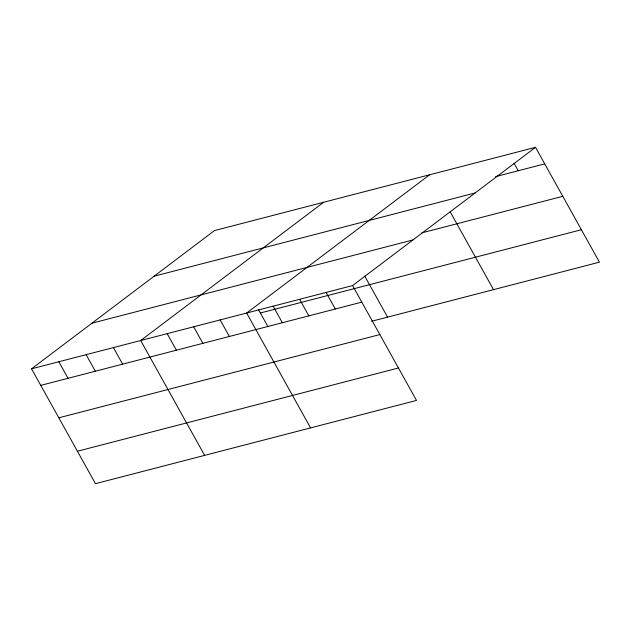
<?xml version="1.0" encoding="UTF-8"?>
<svg xmlns="http://www.w3.org/2000/svg" width="631" height="631" viewBox="0 0 631 631"><rect width="100%" height="100%" fill="white"/><g stroke="black" fill="none" stroke-linecap="round" stroke-linejoin="round"><path stroke-width="0.95" d="M31.55 368.827L352.579 285.567L416.507 400.425L95.478 483.677L31.55 368.827L214.493 230.575L535.522 147.323L599.45 262.173L371.572 321.274M323.64 202.267L140.697 340.519L204.625 455.377M429.585 174.795L246.642 313.047L310.57 427.897M352.579 285.567L535.522 147.323M495.548 176.633L544.734 163.871M154.122 276.197L475.151 192.944M421.855 232.863L562.789 196.312M91.921 323.206L412.95 239.946M260.366 312.992L581.396 229.731M40.763 385.383L361.8 302.123M58.817 417.817L379.854 334.564M77.424 451.244L398.453 367.983M514.107 163.295L518.248 170.741M450.203 211.835L493.513 289.645M364.742 276.118L387.568 317.125M326.101 292.437L335.313 308.993M299.615 299.307L308.827 315.863M273.128 306.177L282.341 322.733M258.458 309.561L267.962 326.653M220.156 319.917L229.368 336.465M193.67 326.779L202.882 343.335M167.183 333.649L176.404 350.205M113.414 347.594L122.627 364.15M86.124 354.669L95.336 371.225M58.841 361.752L68.053 378.308"/></g></svg>
